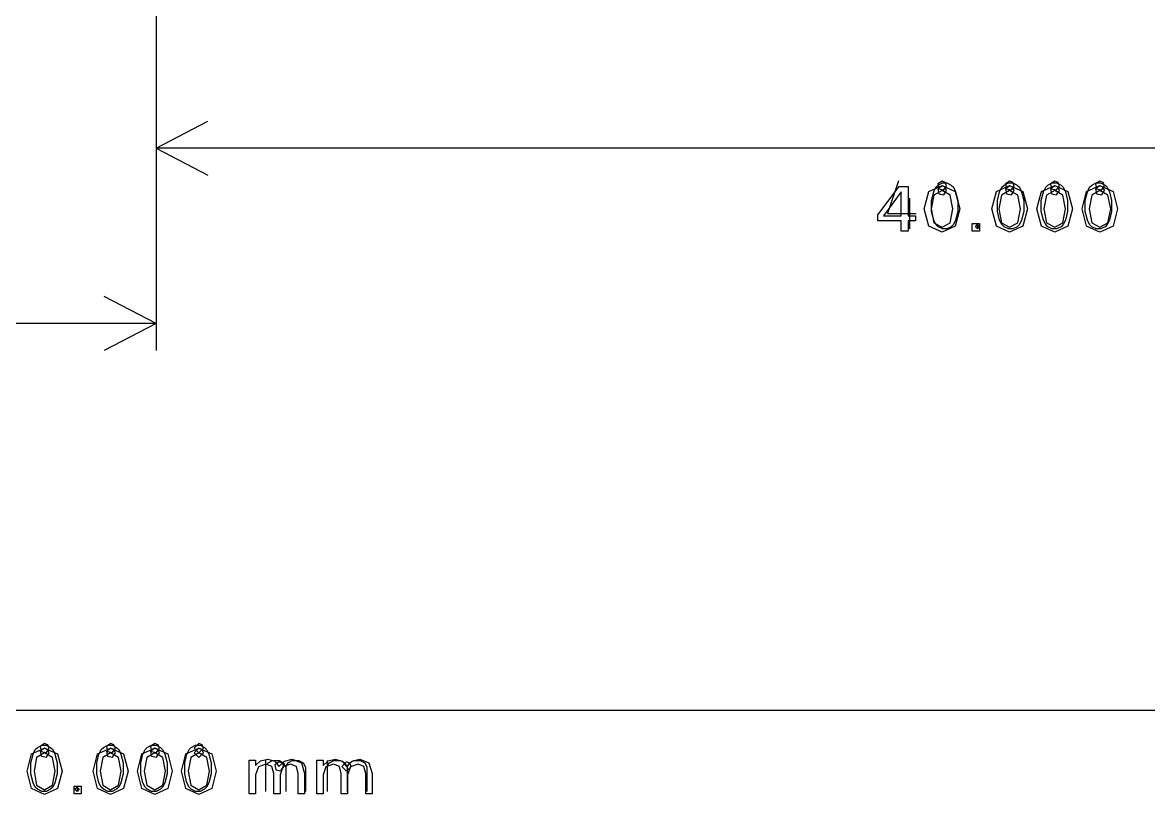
# Model space of a CAD drawing. Extents: x 114 to 258, y 8 to 198.
# Drawn here: x 184.65 to 209.06, y 8.09 to 24.84 of the extents above; entities that cross this region are included whole.
import ezdxf

# ---------------------------------------------------------------- set-up
doc = ezdxf.new("R2010")
doc.units = 0

msp = doc.modelspace()

# ---------------------------------------------------------------- linework, layer by layer
at = {"layer": 'Layer 1', "color": 7}
for points in [[(187.54852, 46.80946), (187.54852, 17.72392)], [(187.54852, 25.30836), (187.54852, 21.52376)], [(187.54852, 22.1105), (188.67374, 22.6947)], [(187.54852, 22.1105), (188.67374, 21.52376)], [(227.54844, 22.1105), (187.54852, 22.1105)], [(203.19492, 20.6627), (203.65974, 21.27992)], [(203.6445, 21.40438), (203.40574, 20.69064)], [(203.65974, 21.27992), (203.85024, 21.27992)], [(203.85024, 21.27992), (203.85024, 20.64492)], [(204.29728, 21.16816), (204.58684, 21.2977)], [(204.4065, 21.16562), (204.45222, 21.26214)], [(204.45222, 21.26214), (204.50048, 21.3104)], [(204.587094, 21.395922), (204.494706, 21.33419), (204.516383, 21.225211), (204.625362, 21.203534), (204.687094, 21.295922), (204.657805, 21.366633), (204.587094, 21.395922), (204.587094, 21.395922)], [(204.587094, 21.291782), (204.494706, 21.23005), (204.516383, 21.121071), (204.625362, 21.099394), (204.687094, 21.191782), (204.657805, 21.262493), (204.587094, 21.291782), (204.587094, 21.291782)], [(204.50048, 21.3104), (204.597, 21.35612)], [(204.58684, 21.2977), (204.87386, 21.16816)], [(204.597, 21.35612), (204.69098, 21.35612)], [(204.69098, 21.35612), (204.7875, 21.3104)], [(204.7875, 21.3104), (204.83322, 21.26214)], [(204.83322, 21.26214), (204.88148, 21.16562)], [(205.7654, 21.16816), (206.05242, 21.2977)], [(205.83398, 21.16562), (205.88224, 21.26214)], [(205.88224, 21.26214), (205.9305, 21.3104)], [(205.9305, 21.3104), (206.02448, 21.35612)], [(206.05369, 21.395922), (205.961302, 21.33419), (205.982979, 21.225211), (206.091958, 21.203534), (206.15369, 21.295922), (206.124401, 21.366633), (206.05369, 21.395922), (206.05369, 21.395922)], [(206.05369, 21.291782), (205.961302, 21.23005), (205.982979, 21.121071), (206.091958, 21.099394), (206.15369, 21.191782), (206.124401, 21.262493), (206.05369, 21.291782), (206.05369, 21.291782)], [(206.02448, 21.35612), (206.121, 21.35612)], [(206.05242, 21.2977), (206.33944, 21.16816)], [(206.121, 21.35612), (206.21498, 21.3104)], [(206.21498, 21.3104), (206.26324, 21.26214)], [(206.26324, 21.26214), (206.3115, 21.16562)], [(206.7433, 21.16816), (207.03032, 21.2977)], [(206.78648, 21.16562), (206.83474, 21.26214)], [(206.83474, 21.26214), (206.88046, 21.3104)], [(206.88046, 21.3104), (206.97698, 21.35612)], [(207.03159, 21.395922), (206.939202, 21.33419), (206.960879, 21.225211), (207.069858, 21.203534), (207.13159, 21.295922), (207.102301, 21.366633), (207.03159, 21.395922), (207.03159, 21.395922)], [(207.03159, 21.291782), (206.939202, 21.23005), (206.960879, 21.121071), (207.069858, 21.099394), (207.13159, 21.191782), (207.102301, 21.262493), (207.03159, 21.291782), (207.03159, 21.291782)], [(206.97698, 21.35612), (207.07096, 21.35612)], [(207.03032, 21.2977), (207.31734, 21.16816)], [(207.07096, 21.35612), (207.16748, 21.3104)], [(207.16748, 21.3104), (207.21574, 21.26214)], [(207.21574, 21.26214), (207.26146, 21.16562)], [(207.7212, 21.16816), (208.00822, 21.2977)], [(207.73898, 21.16562), (207.78724, 21.26214)], [(207.78724, 21.26214), (207.83296, 21.3104)], [(207.83296, 21.3104), (207.92948, 21.35612)], [(208.00949, 21.395922), (207.917102, 21.33419), (207.938779, 21.225211), (208.047758, 21.203534), (208.10949, 21.295922), (208.080201, 21.366633), (208.00949, 21.395922), (208.00949, 21.395922)], [(208.00949, 21.291782), (207.917102, 21.23005), (207.938779, 21.121071), (208.047758, 21.099394), (208.10949, 21.191782), (208.080201, 21.262493), (208.00949, 21.291782), (208.00949, 21.291782)], [(207.92948, 21.35612), (208.02346, 21.35612)], [(208.00822, 21.2977), (208.29524, 21.16816)], [(208.02346, 21.35612), (208.11998, 21.3104)], [(208.11998, 21.3104), (208.16824, 21.26214)], [(208.16824, 21.26214), (208.21396, 21.16562)], [(203.70038, 21.16562), (203.31684, 20.64492)], [(203.70038, 20.64492), (203.70038, 21.16562)], [(203.88072, 21.02338), (203.88072, 20.3579)], [(204.19822, 20.79224), (204.29728, 21.16816)], [(204.40904, 21.09196), (204.35062, 20.79224)], [(204.35824, 20.97512), (204.4065, 21.16562)], [(204.58684, 21.19356), (204.40904, 21.09196)], [(204.7621, 21.09196), (204.58684, 21.19356)], [(204.82052, 20.79224), (204.7621, 21.09196)], [(204.87386, 21.16816), (204.97292, 20.79224)], [(204.88148, 21.16562), (204.92974, 20.97512)], [(205.6638, 20.79224), (205.7654, 21.16816)], [(205.78572, 20.97512), (205.83398, 21.16562)], [(205.87716, 21.09196), (205.8162, 20.79224)], [(206.05242, 21.19356), (205.87716, 21.09196)], [(206.22768, 21.09196), (206.05242, 21.19356)], [(206.28864, 20.79224), (206.22768, 21.09196)], [(206.3115, 21.16562), (206.35722, 20.97512)], [(206.33944, 21.16816), (206.4385, 20.79224)], [(206.64424, 20.79224), (206.7433, 21.16816)], [(206.73822, 20.97512), (206.78648, 21.16562)], [(206.85506, 21.09196), (206.79664, 20.79224)], [(207.03032, 21.19356), (206.85506, 21.09196)], [(207.20558, 21.09196), (207.03032, 21.19356)], [(207.26654, 20.79224), (207.20558, 21.09196)], [(207.26146, 21.16562), (207.30972, 20.97512)], [(207.31734, 21.16816), (207.4164, 20.79224)], [(207.62214, 20.79224), (207.7212, 21.16816)], [(207.69072, 20.97512), (207.73898, 21.16562)], [(207.83296, 21.09196), (207.77454, 20.79224)], [(208.00822, 21.19356), (207.83296, 21.09196)], [(208.18348, 21.09196), (208.00822, 21.19356)], [(208.24444, 20.79224), (208.18348, 21.09196)], [(208.21396, 21.16562), (208.26222, 20.97512)], [(208.29524, 21.16816), (208.3943, 20.79224)], [(204.29728, 20.41886), (204.19822, 20.79224)], [(204.35062, 20.79224), (204.40904, 20.49252)], [(204.35824, 20.7389), (204.35824, 20.97512)], [(204.7621, 20.49252), (204.82052, 20.79224)], [(204.97292, 20.79224), (204.87386, 20.41886)], [(204.92974, 20.97512), (204.92974, 20.7389)], [(205.7654, 20.41886), (205.6638, 20.79224)], [(205.78572, 20.7389), (205.78572, 20.97512)], [(205.8162, 20.79224), (205.87716, 20.49252)], [(206.22768, 20.49252), (206.28864, 20.79224)], [(206.4385, 20.79224), (206.33944, 20.41886)], [(206.35722, 20.97512), (206.35722, 20.7389)], [(206.7433, 20.41886), (206.64424, 20.79224)], [(206.73822, 20.7389), (206.73822, 20.97512)], [(206.79664, 20.79224), (206.85506, 20.49252)], [(207.20558, 20.49252), (207.26654, 20.79224)], [(207.30972, 20.97512), (207.30972, 20.7389)], [(207.4164, 20.79224), (207.31734, 20.41886)], [(207.7212, 20.41886), (207.62214, 20.79224)], [(207.69072, 20.7389), (207.69072, 20.97512)], [(207.77454, 20.79224), (207.83296, 20.49252)], [(208.18348, 20.49252), (208.24444, 20.79224)], [(208.26222, 20.97512), (208.26222, 20.7389)], [(208.3943, 20.79224), (208.29524, 20.41886)], [(203.19492, 20.5357), (203.19492, 20.6627)], [(203.70038, 20.5357), (203.19492, 20.5357)], [(203.31684, 20.64492), (203.70038, 20.64492)], [(203.40574, 20.69064), (204.0255, 20.69064)], [(203.70038, 20.3071), (203.70038, 20.5357)], [(203.85024, 20.64492), (204.01026, 20.64492)], [(203.85024, 20.5357), (203.85024, 20.3071)], [(204.01026, 20.5357), (203.85024, 20.5357)], [(204.01026, 20.64492), (204.01026, 20.5357)], [(204.4065, 20.5484), (204.35824, 20.7389)], [(204.45222, 20.45188), (204.4065, 20.5484)], [(204.88148, 20.5484), (204.83322, 20.45188)], [(204.92974, 20.7389), (204.88148, 20.5484)], [(205.83398, 20.5484), (205.78572, 20.7389)], [(205.88224, 20.45188), (205.83398, 20.5484)], [(206.3115, 20.5484), (206.26324, 20.45188)], [(206.35722, 20.7389), (206.3115, 20.5484)], [(206.78648, 20.5484), (206.73822, 20.7389)], [(206.83474, 20.45188), (206.78648, 20.5484)], [(207.26146, 20.5484), (207.21574, 20.45188)], [(207.30972, 20.7389), (207.26146, 20.5484)], [(207.73898, 20.5484), (207.69072, 20.7389)], [(207.78724, 20.45188), (207.73898, 20.5484)], [(208.21396, 20.5484), (208.16824, 20.45188)], [(208.26222, 20.7389), (208.21396, 20.5484)], [(203.85024, 20.3071), (203.70038, 20.3071)], [(204.58684, 20.28932), (204.29728, 20.41886)], [(204.40904, 20.49252), (204.58684, 20.39346)], [(204.50048, 20.40362), (204.45222, 20.45188)], [(204.597, 20.3579), (204.50048, 20.40362)], [(204.58684, 20.39346), (204.7621, 20.49252)], [(204.87386, 20.41886), (204.58684, 20.28932)], [(204.69098, 20.3579), (204.597, 20.3579)], [(204.7875, 20.40362), (204.69098, 20.3579)], [(204.83322, 20.45188), (204.7875, 20.40362)], [(205.23962, 20.3071), (205.23962, 20.4722)], [(205.23962, 20.4722), (205.3971, 20.4722)], [(205.3971, 20.3071), (205.23962, 20.3071)], [(205.31074, 20.40362), (205.359, 20.45188)], [(205.359, 20.3579), (205.31074, 20.40362)], [(205.359, 20.45188), (205.359, 20.3579)], [(205.359, 20.45188), (205.40472, 20.40362)], [(205.40472, 20.40362), (205.359, 20.3579)], [(205.3971, 20.4722), (205.3971, 20.3071)], [(206.05242, 20.28932), (205.7654, 20.41886)], [(205.87716, 20.49252), (206.05242, 20.39346)], [(205.9305, 20.40362), (205.88224, 20.45188)], [(206.02448, 20.3579), (205.9305, 20.40362)], [(206.121, 20.3579), (206.02448, 20.3579)], [(206.05242, 20.39346), (206.22768, 20.49252)], [(206.33944, 20.41886), (206.05242, 20.28932)], [(206.21498, 20.40362), (206.121, 20.3579)], [(206.26324, 20.45188), (206.21498, 20.40362)], [(207.03032, 20.28932), (206.7433, 20.41886)], [(206.88046, 20.40362), (206.83474, 20.45188)], [(206.85506, 20.49252), (207.03032, 20.39346)], [(206.97698, 20.3579), (206.88046, 20.40362)], [(207.07096, 20.3579), (206.97698, 20.3579)], [(207.03032, 20.39346), (207.20558, 20.49252)], [(207.31734, 20.41886), (207.03032, 20.28932)], [(207.16748, 20.40362), (207.07096, 20.3579)], [(207.21574, 20.45188), (207.16748, 20.40362)], [(208.00822, 20.28932), (207.7212, 20.41886)], [(207.83296, 20.40362), (207.78724, 20.45188)], [(207.83296, 20.49252), (208.00822, 20.39346)], [(207.92948, 20.3579), (207.83296, 20.40362)], [(208.02346, 20.3579), (207.92948, 20.3579)], [(208.00822, 20.39346), (208.18348, 20.49252)], [(208.29524, 20.41886), (208.00822, 20.28932)], [(208.11998, 20.40362), (208.02346, 20.3579)], [(208.16824, 20.45188), (208.11998, 20.40362)], [(187.54852, 18.30812), (186.42076, 18.89486)], [(187.54852, 18.30812), (166.5478, 18.30812)], [(187.54852, 18.30812), (186.42076, 17.72392)], [(237.54842, 9.90834), (137.54862, 9.90834)], [(184.8485, 8.96854), (185.13044, 9.09808)], [(184.88152, 8.966), (184.92978, 9.06252)], [(184.92978, 9.06252), (184.97804, 9.10824)], [(184.97804, 9.10824), (185.07202, 9.1565)], [(185.131456, 9.195794), (185.039068, 9.134062), (185.060745, 9.025083), (185.169724, 9.003406), (185.231456, 9.095794), (185.202167, 9.166505), (185.131456, 9.195794), (185.131456, 9.195794)], [(185.131456, 9.091654), (185.039068, 9.029922), (185.060745, 8.920943), (185.169724, 8.899266), (185.231456, 8.991654), (185.202167, 9.062365), (185.131456, 9.091654), (185.131456, 9.091654)], [(185.07202, 9.1565), (185.16854, 9.1565)], [(185.13044, 9.09808), (185.41238, 8.96854)], [(185.16854, 9.1565), (185.26252, 9.10824)], [(185.26252, 9.10824), (185.31078, 9.06252)], [(185.31078, 9.06252), (185.3565, 8.966)], [(186.28106, 8.96854), (186.563, 9.09808)], [(186.309, 8.966), (186.35726, 9.06252)], [(186.35726, 9.06252), (186.40552, 9.10824)], [(186.40552, 9.10824), (186.4995, 9.1565)], [(186.565286, 9.195794), (186.472898, 9.134062), (186.494575, 9.025083), (186.603554, 9.003406), (186.665286, 9.095794), (186.635997, 9.166505), (186.565286, 9.195794), (186.565286, 9.195794)], [(186.565286, 9.091654), (186.472898, 9.029922), (186.494575, 8.920943), (186.603554, 8.899266), (186.665286, 8.991654), (186.635997, 9.062365), (186.565286, 9.091654), (186.565286, 9.091654)], [(186.4995, 9.1565), (186.59602, 9.1565)], [(186.563, 9.09808), (186.84494, 8.96854)], [(186.59602, 9.1565), (186.69, 9.10824)], [(186.69, 9.10824), (186.73826, 9.06252)], [(186.73826, 9.06252), (186.78652, 8.966)], [(187.23864, 8.96854), (187.52058, 9.09808)], [(187.2615, 8.966), (187.30976, 9.06252)], [(187.30976, 9.06252), (187.35802, 9.10824)], [(187.35802, 9.10824), (187.452, 9.1565)], [(187.521342, 9.195794), (187.428954, 9.134062), (187.450631, 9.025083), (187.55961, 9.003406), (187.621342, 9.095794), (187.592053, 9.166505), (187.521342, 9.195794), (187.521342, 9.195794)], [(187.521342, 9.091654), (187.428954, 9.029922), (187.450631, 8.920943), (187.55961, 8.899266), (187.621342, 8.991654), (187.592053, 9.062365), (187.521342, 9.091654), (187.521342, 9.091654)], [(187.452, 9.1565), (187.54852, 9.1565)], [(187.52058, 9.09808), (187.79998, 8.96854)], [(187.54852, 9.1565), (187.6425, 9.10824)], [(187.6425, 9.10824), (187.69076, 9.06252)], [(187.69076, 9.06252), (187.73902, 8.966)], [(188.19368, 8.96854), (188.47562, 9.09808)], [(188.214, 8.966), (188.26226, 9.06252)], [(188.26226, 9.06252), (188.31052, 9.10824)], [(188.31052, 9.10824), (188.4045, 9.1565)], [(188.477398, 9.195794), (188.377398, 9.095794), (188.477398, 8.995794), (188.577398, 9.095794), (188.548109, 9.166505), (188.477398, 9.195794), (188.477398, 9.195794)], [(188.477398, 9.091654), (188.377398, 8.991654), (188.477398, 8.891654), (188.577398, 8.991654), (188.548109, 9.062365), (188.477398, 9.091654), (188.477398, 9.091654)], [(188.4045, 9.1565), (188.50102, 9.1565)], [(188.47562, 9.09808), (188.75756, 8.96854)], [(188.50102, 9.1565), (188.595, 9.10824)], [(188.595, 9.10824), (188.64326, 9.06252)], [(188.64326, 9.06252), (188.69152, 8.966)], [(184.75198, 8.59262), (184.8485, 8.96854)], [(184.83326, 8.7755), (184.88152, 8.966)], [(184.95772, 8.89234), (184.90184, 8.59262)], [(185.13044, 8.99394), (184.95772, 8.89234)], [(185.30316, 8.89234), (185.13044, 8.99394)], [(185.36158, 8.59262), (185.30316, 8.89234)], [(185.3565, 8.966), (185.40476, 8.7755)], [(185.41238, 8.96854), (185.5089, 8.59262)], [(186.18454, 8.59262), (186.28106, 8.96854)], [(186.26328, 8.7755), (186.309, 8.966)], [(186.39282, 8.89234), (186.3344, 8.59262)], [(186.563, 8.99394), (186.39282, 8.89234)], [(186.73572, 8.89234), (186.563, 8.99394)], [(186.79414, 8.59262), (186.73572, 8.89234)], [(186.78652, 8.966), (186.83478, 8.7755)], [(186.84494, 8.96854), (186.94146, 8.59262)], [(187.14212, 8.59262), (187.23864, 8.96854)], [(187.21578, 8.7755), (187.2615, 8.966)], [(187.34786, 8.89234), (187.28944, 8.59262)], [(187.52058, 8.99394), (187.34786, 8.89234)], [(187.6933, 8.89234), (187.52058, 8.99394)], [(187.74918, 8.59262), (187.6933, 8.89234)], [(187.73902, 8.966), (187.78728, 8.7755)], [(187.79998, 8.96854), (187.89904, 8.59262)], [(188.09716, 8.59262), (188.19368, 8.96854)], [(188.16828, 8.7755), (188.214, 8.966)], [(188.3029, 8.89234), (188.24702, 8.59262)], [(188.47562, 8.99394), (188.3029, 8.89234)], [(188.64834, 8.89234), (188.47562, 8.99394)], [(188.70676, 8.59262), (188.64834, 8.89234)], [(188.69152, 8.966), (188.73978, 8.7755)], [(188.75756, 8.96854), (188.85408, 8.59262)], [(189.56782, 8.83646), (189.70498, 8.83646)], [(189.56782, 8.10748), (189.56782, 8.83646)], [(189.70498, 8.83646), (189.70498, 8.72216)], [(189.70498, 8.72216), (189.8142, 8.82122)], [(189.8142, 8.82122), (189.96914, 8.85424)], [(189.9285, 8.15574), (189.9285, 8.82376)], [(189.96914, 8.85424), (190.12154, 8.8136)], [(189.97676, 8.7755), (190.07328, 8.82376)], [(190.07328, 8.82376), (190.21552, 8.82376)], [(190.12154, 8.8136), (190.21298, 8.69676)], [(190.214758, 8.79549), (190.12237, 8.733758), (190.144047, 8.624779), (190.253026, 8.603102), (190.314758, 8.69549), (190.285469, 8.766201), (190.214758, 8.79549), (190.214758, 8.79549)], [(190.21298, 8.69676), (190.3349, 8.81614)], [(190.21552, 8.82376), (190.3095, 8.7755)], [(190.3349, 8.81614), (190.5, 8.85424)], [(190.40602, 8.7755), (190.5, 8.82376)], [(190.5, 8.85424), (190.69812, 8.77296)], [(190.5, 8.82376), (190.64224, 8.82376)], [(190.64224, 8.82376), (190.73876, 8.7755)], [(191.0334, 8.83646), (191.16802, 8.83646)], [(191.0334, 8.10748), (191.0334, 8.83646)], [(191.16802, 8.83646), (191.16802, 8.72216)], [(191.16802, 8.72216), (191.27978, 8.82122)], [(191.262, 8.15574), (191.262, 8.82376)], [(191.27978, 8.82122), (191.43218, 8.85424)], [(191.31026, 8.7755), (191.40424, 8.82376)], [(191.40424, 8.82376), (191.54902, 8.82376)], [(191.43218, 8.85424), (191.58458, 8.8136)], [(191.54902, 8.82376), (191.643, 8.7755)], [(191.67856, 8.79549), (191.57856, 8.69549), (191.67856, 8.59549), (191.77856, 8.69549), (191.749271, 8.766201), (191.67856, 8.79549), (191.67856, 8.79549)], [(191.58458, 8.8136), (191.67602, 8.69676)], [(191.67602, 8.69676), (191.79794, 8.81614)], [(191.73952, 8.7755), (191.8335, 8.82376)], [(191.79794, 8.81614), (191.96304, 8.85424)], [(191.8335, 8.82376), (191.97574, 8.82376)], [(191.96304, 8.85424), (192.16116, 8.77296)], [(191.97574, 8.82376), (192.07226, 8.7755)], [(184.8485, 8.2167), (184.75198, 8.59262)], [(184.83326, 8.53674), (184.83326, 8.7755)], [(184.90184, 8.59262), (184.95772, 8.2929)], [(185.30316, 8.2929), (185.36158, 8.59262)], [(185.40476, 8.7755), (185.40476, 8.53674)], [(185.5089, 8.59262), (185.41238, 8.2167)], [(186.28106, 8.2167), (186.18454, 8.59262)], [(186.26328, 8.53674), (186.26328, 8.7755)], [(186.3344, 8.59262), (186.39282, 8.2929)], [(186.73572, 8.2929), (186.79414, 8.59262)], [(186.83478, 8.7755), (186.83478, 8.53674)], [(186.94146, 8.59262), (186.84494, 8.2167)], [(187.23864, 8.2167), (187.14212, 8.59262)], [(187.21578, 8.53674), (187.21578, 8.7755)], [(187.28944, 8.59262), (187.34786, 8.2929)], [(187.6933, 8.2929), (187.74918, 8.59262)], [(187.78728, 8.7755), (187.78728, 8.53674)], [(187.89904, 8.59262), (187.79998, 8.2167)], [(188.19368, 8.2167), (188.09716, 8.59262)], [(188.16828, 8.53674), (188.16828, 8.7755)], [(188.24702, 8.59262), (188.3029, 8.2929)], [(188.64834, 8.2929), (188.70676, 8.59262)], [(188.73978, 8.7755), (188.73978, 8.53674)], [(188.85408, 8.59262), (188.75756, 8.2167)], [(189.76594, 8.6866), (189.70498, 8.51896)], [(189.9285, 8.7501), (189.76594, 8.6866)], [(189.9285, 8.72724), (189.97676, 8.7755)], [(190.05804, 8.6993), (189.9285, 8.7501)], [(190.10122, 8.54436), (190.05804, 8.6993)], [(190.10122, 8.10748), (190.10122, 8.54436)], [(190.2968, 8.68914), (190.23584, 8.51896)], [(190.4619, 8.7501), (190.2968, 8.68914)], [(190.3095, 8.7755), (190.35776, 8.68152)], [(190.35776, 8.68152), (190.40602, 8.7755)], [(190.35776, 8.68152), (190.35776, 8.15574)], [(190.59144, 8.6993), (190.4619, 8.7501)], [(190.63208, 8.54436), (190.59144, 8.6993)], [(190.63208, 8.10748), (190.63208, 8.54436)], [(190.69812, 8.77296), (190.76924, 8.5469)], [(190.73876, 8.7755), (190.78702, 8.68152)], [(190.76924, 8.5469), (190.76924, 8.10748)], [(190.78702, 8.68152), (190.78702, 8.15574)], [(191.22898, 8.6866), (191.16802, 8.51896)], [(191.39408, 8.7501), (191.22898, 8.6866)], [(191.262, 8.72724), (191.31026, 8.7755)], [(191.52362, 8.6993), (191.39408, 8.7501)], [(191.56426, 8.54436), (191.52362, 8.6993)], [(191.56426, 8.10748), (191.56426, 8.54436)], [(191.643, 8.7755), (191.69126, 8.68152)], [(191.69126, 8.68152), (191.73952, 8.7755)], [(191.69126, 8.68152), (191.69126, 8.15574)], [(191.75984, 8.68914), (191.69888, 8.51896)], [(191.92748, 8.7501), (191.75984, 8.68914)], [(192.05448, 8.6993), (191.92748, 8.7501)], [(192.09512, 8.54436), (192.05448, 8.6993)], [(192.07226, 8.7755), (192.12052, 8.68152)], [(192.09512, 8.10748), (192.09512, 8.54436)], [(192.12052, 8.68152), (192.12052, 8.15574)], [(192.16116, 8.77296), (192.23228, 8.5469)], [(192.23228, 8.5469), (192.23228, 8.10748)], [(184.88152, 8.34624), (184.83326, 8.53674)], [(184.92978, 8.25226), (184.88152, 8.34624)], [(185.3565, 8.34624), (185.31078, 8.25226)], [(185.40476, 8.53674), (185.3565, 8.34624)], [(186.309, 8.34624), (186.26328, 8.53674)], [(186.35726, 8.25226), (186.309, 8.34624)], [(186.78652, 8.34624), (186.73826, 8.25226)], [(186.83478, 8.53674), (186.78652, 8.34624)], [(187.2615, 8.34624), (187.21578, 8.53674)], [(187.30976, 8.25226), (187.2615, 8.34624)], [(187.73902, 8.34624), (187.69076, 8.25226)], [(187.78728, 8.53674), (187.73902, 8.34624)], [(188.214, 8.34624), (188.16828, 8.53674)], [(188.26226, 8.25226), (188.214, 8.34624)], [(188.69152, 8.34624), (188.64326, 8.25226)], [(188.73978, 8.53674), (188.69152, 8.34624)], [(189.70498, 8.51896), (189.70498, 8.10748)], [(190.23584, 8.51896), (190.23584, 8.10748)], [(191.16802, 8.51896), (191.16802, 8.10748)], [(191.69888, 8.51896), (191.69888, 8.10748)], [(185.13044, 8.0897), (184.8485, 8.2167)], [(184.97804, 8.204), (184.92978, 8.25226)], [(184.95772, 8.2929), (185.13044, 8.19384)], [(185.07202, 8.15574), (184.97804, 8.204)], [(185.16854, 8.15574), (185.07202, 8.15574)], [(185.13044, 8.19384), (185.30316, 8.2929)], [(185.41238, 8.2167), (185.13044, 8.0897)], [(185.26252, 8.204), (185.16854, 8.15574)], [(185.31078, 8.25226), (185.26252, 8.204)], [(185.77052, 8.10748), (185.77052, 8.27258)], [(185.77052, 8.27258), (185.92292, 8.27258)], [(185.92292, 8.10748), (185.77052, 8.10748)], [(185.78576, 8.204), (185.83402, 8.25226)], [(185.83402, 8.15574), (185.78576, 8.204)], [(185.83402, 8.25226), (185.83402, 8.15574)], [(185.83402, 8.25226), (185.88228, 8.204)], [(185.88228, 8.204), (185.83402, 8.15574)], [(185.92292, 8.27258), (185.92292, 8.10748)], [(186.563, 8.0897), (186.28106, 8.2167)], [(186.40552, 8.204), (186.35726, 8.25226)], [(186.39282, 8.2929), (186.563, 8.19384)], [(186.4995, 8.15574), (186.40552, 8.204)], [(186.59602, 8.15574), (186.4995, 8.15574)], [(186.563, 8.19384), (186.73572, 8.2929)], [(186.84494, 8.2167), (186.563, 8.0897)], [(186.69, 8.204), (186.59602, 8.15574)], [(186.73826, 8.25226), (186.69, 8.204)], [(187.52058, 8.0897), (187.23864, 8.2167)], [(187.35802, 8.204), (187.30976, 8.25226)], [(187.34786, 8.2929), (187.52058, 8.19384)], [(187.452, 8.15574), (187.35802, 8.204)], [(187.54852, 8.15574), (187.452, 8.15574)], [(187.52058, 8.19384), (187.6933, 8.2929)], [(187.79998, 8.2167), (187.52058, 8.0897)], [(187.6425, 8.204), (187.54852, 8.15574)], [(187.69076, 8.25226), (187.6425, 8.204)], [(188.47562, 8.0897), (188.19368, 8.2167)], [(188.31052, 8.204), (188.26226, 8.25226)], [(188.3029, 8.2929), (188.47562, 8.19384)], [(188.4045, 8.15574), (188.31052, 8.204)], [(188.50102, 8.15574), (188.4045, 8.15574)], [(188.47562, 8.19384), (188.64834, 8.2929)], [(188.75756, 8.2167), (188.47562, 8.0897)], [(188.595, 8.204), (188.50102, 8.15574)], [(188.64326, 8.25226), (188.595, 8.204)], [(189.70498, 8.10748), (189.56782, 8.10748)], [(190.23584, 8.10748), (190.10122, 8.10748)], [(190.76924, 8.10748), (190.63208, 8.10748)], [(191.16802, 8.10748), (191.0334, 8.10748)], [(191.69888, 8.10748), (191.56426, 8.10748)], [(192.23228, 8.10748), (192.09512, 8.10748)]]:
    msp.add_lwpolyline(points, dxfattribs=at)

doc.saveas('drawing.dxf')
